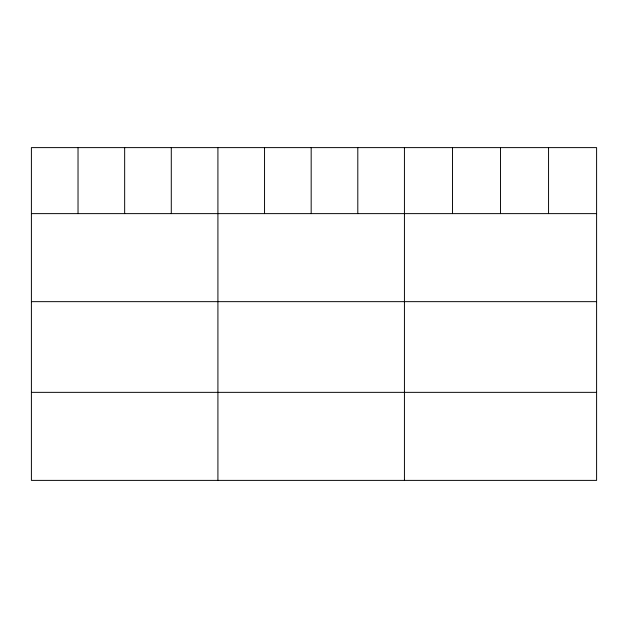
<?xml version="1.0" encoding="UTF-8"?>
<svg xmlns="http://www.w3.org/2000/svg" width="628" height="628" viewBox="0 0 628 628"><rect width="100%" height="100%" fill="white"/><g stroke="black" fill="none" stroke-linecap="round" stroke-linejoin="round"><path stroke-width="0.94" d="M596.6 213.622L596.6 480.389L31.4 480.389L31.4 147.611L596.6 147.611L596.6 213.622L31.4 213.622M31.4 301.652L596.6 301.652M31.4 392.351L596.6 392.351M548.558 147.611L548.558 213.622M500.516 147.611L500.516 213.622M452.474 147.611L452.474 213.622M404.432 147.611L404.432 480.389M357.803 147.611L357.803 213.622M311.174 147.611L311.174 213.622M264.545 147.611L264.545 213.622M217.916 147.611L217.916 480.389M171.287 147.611L171.287 213.622M124.658 147.611L124.658 213.622M78.029 147.611L78.029 213.622"/></g></svg>
